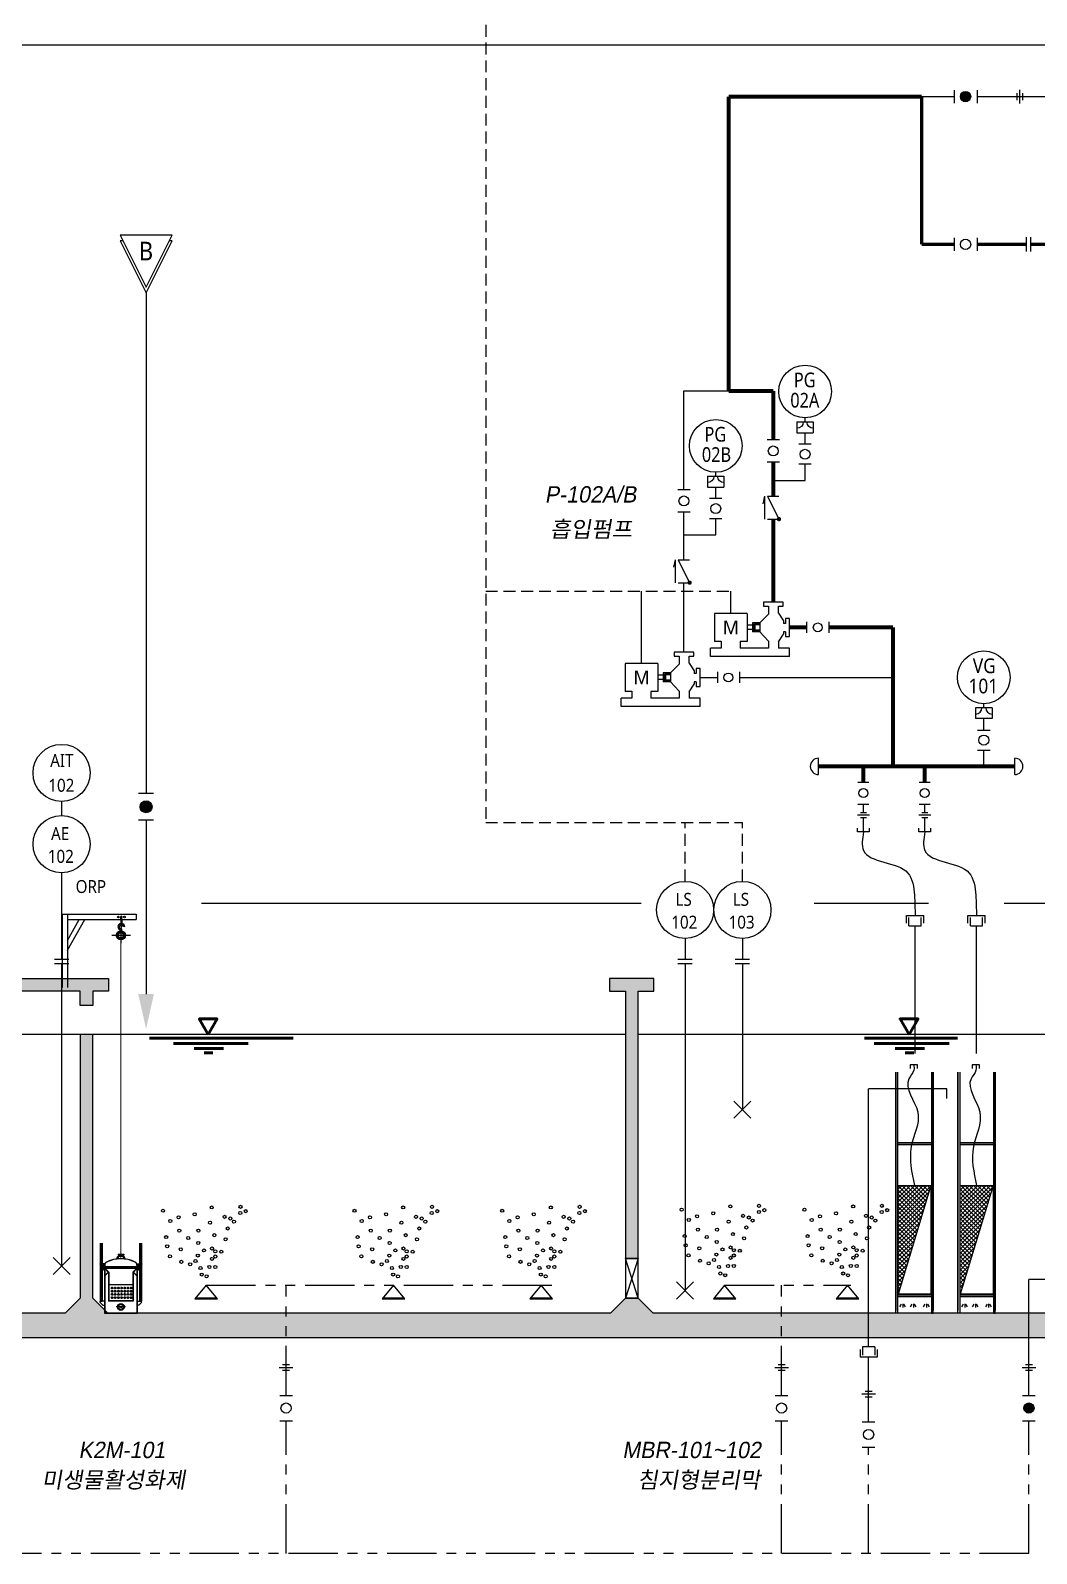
# Model space of a CAD drawing. Extents: x -446 to 204872, y -474580 to 19085.
# Drawn here: x 12778 to 17554, y 6841 to 14069 of the extents above; entities that cross this region are included whole.
import ezdxf
from ezdxf.enums import TextEntityAlignment as Align

# ---------------------------------------------------------------- set-up
doc = ezdxf.new("R2010")
doc.units = 0
doc.header["$LTSCALE"] = 750
doc.header["$MEASUREMENT"] = 0
for name, pattern in [('C2', [12.5, 10, -1, 0.5, -1]), ('C3', [8.2, 5, -1.5, 0.2, -1.5]), ('CENTER', [2, 1.25, -0.25, 0.25, -0.25]), ('H3', [1.5, 1, -0.5]), ('HIDDEN', [0.375, 0.25, -0.125]), ('PHANTOM', [2.5, 1.25, -0.25, 0.25, -0.25, 0.25, -0.25]), ('PHANTOM2', [1.25, 0.625, -0.125, 0.125, -0.125, 0.125, -0.125])]:
    doc.linetypes.add(name, pattern=pattern)
doc.layers.get('0').update_dxf_attribs({"linetype": 'CONTINUOUS'})
doc.layers.get('DEFPOINTS').update_dxf_attribs({"linetype": 'CONTINUOUS'})
for name, color, linetype in [('011 배관', 1, 'CONTINUOUS'), ('11', 1, 'C2'), ('12', 1, 'C3'), ('34', 3, 'H3'), ('7', 7, 'CONTINUOUS'), ('DAVIT', 6, 'CONTINUOUS'), ('FITT', 2, 'CONTINUOUS'), ('INSTRUMENT', 6, 'FENCELINE1'), ('LINE', 2, 'CONTINUOUS'), ('MECHANIC', 3, 'CONTINUOUS'), ('NOTES', 7, 'CONTINUOUS'), ('SPLN', 80, 'CONTINUOUS'), ('TANK', 7, 'CONTINUOUS'), ('TEXT', 4, 'CONTINUOUS'), ('WALL', 2, 'CONTINUOUS'), ('치수선', 3, 'CONTINUOUS')]:
    doc.layers.add(name, color=color, linetype=linetype)
doc.styles.add('GHS', font='NanumGothic.ttf', dxfattribs={"width": 0.95})
doc.styles.add('TEXT', font='malgun.ttf')
doc.styles.add('송현도면폼(2020)$0$기문-1', font='')
doc.styles.get('송현도면폼(2020)$0$기문-1').set_extended_font_data('Dotum')
doc.linetypes.add('FENCELINE1', pattern='A,0.25,-0.1,[133,ltypeshp.shx,S=0.1,R=0,X=-0.1,Y=0],-0.1,1', length=1.45)

# ---------------------------------------------------------------- blocks, each defined once
blk = doc.blocks.new('A$C7674771A')
at = {"layer": '011 배관', "color": 8, "ltscale": 10}
for centre in [(34, 1493), (380, 1348), (739, 1414), (1120, 1567), (1405, 1357), (1756, 1443), (1760, 1580), (1878, 1484), (196, 1265), (397, 1050), (823, 1051), (1081, 1226), (1477, 1098), (1533, 1320), (1615, 1252), (104, 906), (126, 701), (595, 885), (818, 775), (1125, 653), (1177, 950), (1427, 858), (188, 476), (429, 635), (443, 356), (757, 373), (810, 495), (945, 609), (1125, 421), (1198, 591), (1198, 474), (1332, 579), (638, 301), (868, 216), (897, 72), (1004, 34), (1068, 241), (1198, 241)]:
    blk.add_circle(centre, 34.3, dxfattribs=at)
blk = doc.blocks.new('A$C230616DC')
at = {"color": 8, "linetype": 'Continuous', "ltscale": 20}
for p, q in [((3.25, 3.91), (0, 0)), ((0, 0), (6.5, 0)), ((0.23, 0.28), (6.27, 0.28)), ((6.5, 0), (3.25, 3.91))]:
    blk.add_line(p, q, dxfattribs=at)
blk = doc.blocks.new('A$C393C11CE')
at = {"color": 8}
for p, q in [((341, 303), (314, 330)), ((339, 303), (314, 328)), ((521, 303), (548, 330)), ((523, 303), (548, 328)), ((312, 0), (550, 0))]:
    blk.add_line(p, q, dxfattribs=at)
at = {"color": 8, "linetype": 'CENTER'}
for p, q in [((375, 185), (358, 185)), ((375, 162), (358, 162)), ((375, 138), (358, 138)), ((375, 115), (358, 115)), ((367, 177), (367, 194)), ((367, 153), (367, 171)), ((367, 130), (367, 147)), ((367, 106), (367, 124)), ((399, 185), (381, 185)), ((399, 162), (381, 162)), ((399, 138), (381, 138)), ((399, 115), (381, 115)), ((390, 177), (390, 194)), ((390, 153), (390, 171)), ((390, 130), (390, 147)), ((390, 106), (390, 124)), ((422, 185), (405, 185)), ((422, 162), (405, 162)), ((422, 138), (405, 138)), ((422, 115), (405, 115)), ((414, 177), (414, 194)), ((414, 153), (414, 171)), ((414, 130), (414, 147)), ((414, 106), (414, 124)), ((446, 185), (428, 185)), ((446, 162), (428, 162)), ((446, 138), (428, 138)), ((446, 115), (428, 115)), ((437, 177), (437, 194)), ((437, 153), (437, 171)), ((437, 130), (437, 147)), ((437, 106), (437, 124)), ((469, 185), (452, 185)), ((469, 162), (452, 162)), ((469, 138), (452, 138)), ((469, 115), (452, 115)), ((460, 177), (460, 194)), ((460, 153), (460, 171)), ((460, 130), (460, 147)), ((460, 106), (460, 124)), ((493, 185), (475, 185)), ((493, 162), (475, 162)), ((493, 138), (475, 138)), ((493, 115), (475, 115)), ((484, 177), (484, 194)), ((484, 153), (484, 171)), ((484, 130), (484, 147)), ((484, 106), (484, 124)), ((516, 185), (499, 185)), ((516, 162), (499, 162)), ((516, 138), (499, 138)), ((516, 115), (499, 115)), ((507, 177), (507, 194)), ((507, 153), (507, 171)), ((507, 130), (507, 147)), ((507, 106), (507, 124))]:
    blk.add_line(p, q, dxfattribs=at)
at = {"color": 8, "linetype": 'Continuous'}
blk.add_line((568, 115), (568, 112), dxfattribs=at)
at = {"color": 8, "linetype": 'PHANTOM', "const_width": 5.87}
blk.add_lwpolyline([(431, 433), (431, 2774)], dxfattribs=at)
at = {"color": 8}
for centre in [(304, 328), (558, 328)]:
    blk.add_arc(centre, 7.94, 241.4188, 298.5812, dxfattribs=at)
at = {"layer": '11', "color": 8}
for p, q in [((431, 2828), (431, 2716)), ((364, 2774), (502, 2774))]:
    blk.add_line(p, q, dxfattribs=at)
at = {"layer": '12', "color": 8, "linetype": 'C2'}
blk.add_circle((431, 2774), 25.7, dxfattribs=at)
at = {"layer": '34', "color": 8}
for p, q in [((430, 2865), (439, 2865)), ((430, 2851), (439, 2851))]:
    blk.add_line(p, q, dxfattribs=at)
at = {"layer": '7', "color": 8}
for p, q in [((0, 2929), (544, 2929)), ((0, 2929), (0, 2392)), ((40, 2929), (40, 2392)), ((544, 2929), (544, 2891)), ((40, 2891), (544, 2891)), ((40, 2735), (126, 2891)), ((40, 2664), (166, 2891)), ((427, 2813), (427, 2807)), ((430, 2891), (430, 2838)), ((432, 2836), (437, 2836)), ((436, 2822), (436, 2807)), ((439, 2891), (439, 2838))]:
    blk.add_line(p, q, dxfattribs=at)
at = {"layer": '7', "color": 8, "linetype": 'Continuous'}
for p, q in [((430, 2891), (430, 2912)), ((439, 2891), (439, 2912))]:
    blk.add_line(p, q, dxfattribs=at)
at = {"layer": '7', "color": 8}
for centre, radius in [((413, 2908), 5.93), ((458, 2908), 5.93), ((431, 2774), 33.2), ((431, 2774), 31.9), ((413, 2792), 2.89), ((431, 2800), 2.89), ((449, 2792), 2.89), ((406, 2774), 2.89), ((413, 2756), 2.89), ((431, 2774), 19.2), ((431, 2749), 2.89), ((431, 2774), 0.0789), ((449, 2756), 2.89), ((457, 2774), 2.89)]:
    blk.add_circle(centre, radius, dxfattribs=at)
for centre, radius, start, end in [((435, 2908), 5.93, 323.4421, 216.5579), ((434, 2837), 24.8, 100.8108, 252.7034), ((434, 2837), 14.6, 108.5633, 271.7905), ((432, 2838), 1.91, 180, 270), ((435, 2822), 0.636, 0, 91.7905), ((437, 2838), 1.91, 270, 0), ((434, 2837), 24.8, 3.9816, 78.6493), ((434, 2837), 14.6, 38.1475, 70.4853), ((461, 2858), 19.1, 218.1475, 264.6538)]:
    blk.add_arc(centre, radius, start, end, dxfattribs=at)
at = {"layer": 'DAVIT', "color": 8, "linetype": 'CENTER'}
for p, q in [((300, 342), (300, 321)), ((308, 342), (308, 321)), ((554, 342), (554, 321)), ((562, 342), (562, 321)), ((301, 334), (301, 321)), ((307, 334), (307, 321)), ((555, 334), (555, 321)), ((561, 334), (561, 321))]:
    blk.add_line(p, q, dxfattribs=at)
at = {"layer": 'DAVIT', "color": 8, "linetype": 'Continuous'}
for p, q in [((301, 334), (300, 335)), ((307, 334), (308, 335)), ((555, 334), (554, 335)), ((561, 334), (562, 335)), ((298, 326), (298, 330)), ((310, 330), (298, 330)), ((309, 325), (299, 325)), ((300, 326), (300, 330)), ((300, 321), (308, 321)), ((300, 321), (300, 321)), ((308, 321), (300, 321)), ((307, 334), (301, 334)), ((308, 326), (308, 330)), ((310, 326), (310, 330)), ((552, 326), (552, 330)), ((552, 330), (564, 330)), ((553, 325), (563, 325)), ((554, 326), (554, 330)), ((554, 321), (562, 321)), ((554, 321), (554, 321)), ((555, 334), (561, 334)), ((562, 326), (562, 330)), ((564, 326), (564, 330)), ((280, 79), (300, 59)), ((582, 79), (562, 59))]:
    blk.add_line(p, q, dxfattribs=at)
for centre, radius, start, end in [((299, 326), 1.07, 173.677, 6.323), ((304, 332), 6.65, 235.1659, 304.8341), ((309, 326), 1.07, 173.677, 6.323), ((553, 326), 1.07, 173.677, 6.323), ((558, 332), 6.65, 235.1659, 304.8341), ((563, 326), 1.07, 173.677, 6.323)]:
    blk.add_arc(centre, radius, start, end, dxfattribs=at)
at = {"layer": 'DEFPOINTS', "color": 8, "linetype": 'ByBlock'}
for p in [(312, 364), (438, 401), (484, 393), (550, 364), (550, 354), (431, 165), (550, 47), (550, 0)]:
    blk.add_point(p, dxfattribs=at)
at = {"layer": 'TANK', "color": 8, "linetype": 'Continuous'}
for p, q in [((280, 515), (280, 79)), ((294, 515), (294, 90)), ((568, 515), (568, 90)), ((582, 515), (582, 90)), ((277, 364), (277, 361)), ((314, 364), (277, 364)), ((313, 361), (277, 361)), ((280, 364), (294, 361)), ((294, 364), (280, 361)), ((292, 349), (315, 349)), ((300, 342), (296, 342)), ((296, 342), (296, 330)), ((300, 336), (296, 336)), ((299, 342), (300, 342)), ((300, 342), (308, 342)), ((304, 343), (302, 343)), ((304, 360), (304, 340)), ((304, 343), (307, 343)), ((312, 342), (308, 342)), ((566, 336), (308, 336)), ((312, 354), (312, 0)), ((566, 342), (312, 342)), ((314, 354), (314, 330)), ((411, 433), (452, 433)), ((411, 433), (411, 430)), ((411, 430), (452, 430)), ((452, 433), (452, 430)), ((571, 349), (547, 349)), ((548, 364), (585, 364)), ((548, 354), (548, 330)), ((548, 354), (548, 330)), ((549, 361), (585, 361)), ((550, 354), (550, 330)), ((550, 342), (554, 342)), ((562, 342), (554, 342)), ((558, 343), (556, 343)), ((558, 360), (558, 340)), ((558, 343), (561, 343)), ((562, 342), (566, 342)), ((562, 336), (566, 336)), ((563, 342), (563, 342)), ((566, 342), (566, 330)), ((568, 364), (582, 361)), ((582, 364), (568, 361)), ((585, 364), (585, 361)), ((550, 330), (296, 330)), ((328, 330), (312, 330)), ((328, 330), (312, 330)), ((314, 330), (314, 2)), ((314, 328), (314, 289)), ((314, 328), (314, 289)), ((314, 278), (340, 304)), ((314, 275), (341, 303)), ((316, 330), (343, 303)), ((341, 303), (341, 90)), ((343, 303), (343, 91)), ((546, 330), (519, 303)), ((519, 303), (519, 91)), ((548, 275), (521, 303)), ((521, 303), (521, 90)), ((548, 278), (522, 304)), ((535, 330), (550, 330)), ((548, 330), (548, 289)), ((548, 289), (548, 2)), ((550, 330), (566, 330)), ((550, 330), (550, 0)), ((519, 209), (343, 209)), ((280, 90), (280, 88)), ((312, 90), (280, 90)), ((280, 81), (280, 88)), ((312, 88), (280, 88)), ((281, 101), (281, 90)), ((281, 101), (293, 101)), ((281, 90), (293, 90)), ((293, 101), (293, 90)), ((300, 59), (312, 59)), ((548, 2), (314, 2)), ((521, 90), (341, 90)), ((519, 91), (343, 91)), ((415, 31), (420, 35)), ((447, 31), (443, 35)), ((550, 90), (582, 90)), ((550, 88), (582, 88)), ((562, 59), (550, 59)), ((569, 101), (569, 90)), ((569, 101), (581, 101)), ((569, 90), (581, 90)), ((581, 101), (581, 90)), ((582, 90), (582, 88)), ((582, 90), (582, 88)), ((582, 79), (582, 88))]:
    blk.add_line(p, q, dxfattribs=at)
at = {"layer": 'TANK', "color": 8, "linetype": 'CENTER'}
for p, q in [((287, 515), (287, 84)), ((575, 515), (575, 84)), ((300, 330), (300, 342)), ((304, 317), (304, 349)), ((308, 330), (308, 342)), ((554, 330), (554, 342)), ((558, 317), (558, 349)), ((562, 330), (562, 342)), ((466, 47), (397, 47)), ((421, 57), (414, 64)), ((421, 37), (414, 30)), ((441, 57), (448, 64)), ((441, 37), (448, 30))]:
    blk.add_line(p, q, dxfattribs=at)
at = {"layer": 'TANK', "color": 8, "linetype": 'Continuous'}
for centre, radius in [((304, 349), 5.44), ((558, 349), 5.44), ((367, 185), 5.87), ((367, 162), 5.87), ((367, 138), 5.87), ((367, 115), 5.87), ((390, 185), 5.87), ((390, 162), 5.87), ((390, 138), 5.87), ((390, 115), 5.87), ((414, 185), 5.87), ((414, 162), 5.87), ((414, 138), 5.87), ((414, 115), 5.87), ((437, 185), 5.87), ((437, 162), 5.87), ((437, 138), 5.87), ((437, 115), 5.87), ((460, 185), 5.87), ((460, 162), 5.87), ((460, 138), 5.87), ((460, 115), 5.87), ((484, 185), 5.87), ((484, 162), 5.87), ((484, 138), 5.87), ((484, 115), 5.87), ((507, 185), 5.87), ((507, 162), 5.87), ((507, 138), 5.87), ((507, 115), 5.87), ((431, 47), 25.2), ((417, 61), 4.11), ((417, 33), 4.11), ((431, 47), 5.87), ((445, 61), 4.11), ((445, 33), 4.11)]:
    blk.add_circle(centre, radius, dxfattribs=at)
at = {"layer": 'TANK', "color": 8, "linetype": 'CENTER'}
blk.add_circle((431, 47), 19.4, dxfattribs=at)
at = {"layer": 'TANK', "color": 8, "linetype": 'Continuous'}
for centre, radius, start, end in [((304, 349), 6.9, 318.8573, 221.1427), ((297, 343), 1.93, 322.874, 38.4148), ((302, 340), 2.93, 90, 136.4891), ((307, 340), 2.93, 30.1352, 90), ((311, 343), 1.93, 141.5852, 217.126), ((337, 354), 25.2, 116.3878, 180), ((337, 354), 23.5, 116.3878, 180), ((431, 165), 236, 63.6122, 116.3878), ((431, 165), 235, 63.6122, 116.3878), ((431, 399), 29.3, 356.4167, 180.1303), ((431, 399), 23.5, 1.4487, 178.5513), ((431, 430), 14.9, 180, 0), ((431, 430), 11.7, 180, 0), ((525, 354), 23.5, 0, 63.6122), ((525, 354), 25.2, 0, 63.6122), ((558, 349), 6.9, 318.8573, 221.1427), ((551, 343), 1.93, 322.874, 38.4148), ((556, 340), 2.93, 90, 149.8648), ((561, 340), 2.93, 43.5109, 90), ((565, 343), 1.93, 141.5852, 217.126)]:
    blk.add_arc(centre, radius, start, end, dxfattribs=at)
blk = doc.blocks.new('A$C40A4631C')
at = {"layer": 'WALL'}
h = blk.add_hatch(color=8, dxfattribs=at)
h.dxf.hatch_style = 1
h.paths.add_polyline_path([(125.5, 1102.5, 1), (125.5, 1044.6, 1)])
at = {"color": 3}
for p, q in [((125.5, 3557.4), (125.5, 1138)), ((125.5, 1009.1), (125.5, 168.1))]:
    blk.add_line(p, q, dxfattribs=at)
at = {"color": 4}
for p, q in [((161.6, 1138), (89.4, 1138)), ((161.6, 1009.1), (89.4, 1009.1))]:
    blk.add_line(p, q, dxfattribs=at)
at = {"color": 7, "linetype": 'Continuous'}
blk.add_lwpolyline([(125.5, 3585.7), (251, 3837), (0, 3837)], close=True, dxfattribs=at)
blk.add_lwpolyline([(10.9, 3808.7), (0, 3808.7), (125.5, 3557.4), (251, 3808.7), (240, 3808.7)], dxfattribs=at)
at = {"color": 4}
blk.add_circle((125.5, 1073.6), 28.9, dxfattribs=at)
at = {"color": 3}
blk.add_solid([(163.3, 168.1), (87.7, 168.1), (125.5, 0)], dxfattribs=at)
at = {"color": 7, "style": 'GHS', "width": 0.9}
blk.add_text('B', height=90, dxfattribs=at).set_placement((125.2, 3759.8), align=Align.MIDDLE_CENTER)
blk = doc.blocks.new('A$C015C3DD1')
at = {"layer": 'MECHANIC'}
for p, q in [((0.94, 7.42), (0.94, 7.98)), ((0.94, 7.98), (3.86, 7.98)), ((1.65, 7.42), (0.94, 7.42)), ((1.65, 6.37), (1.65, 7.42)), ((3.12, 7.42), (3.12, 6.23)), ((3.86, 7.42), (3.12, 7.42)), ((3.86, 7.98), (3.86, 7.42)), ((0.02, 5.61), (0.58, 5.61)), ((0.02, 2.93), (0.02, 5.61)), ((0.58, 5.61), (0.58, 4.87)), ((0.58, 4.87), (0.91, 4.87)), ((1.65, 6.37), (0.91, 5.24)), ((0.91, 5.24), (0.91, 4.87)), ((4.36, 4.94), (3.12, 6.23)), ((4.36, 4.94), (5.44, 4.94)), ((4.36, 4.94), (4.36, 3.6)), ((4.36, 4.77), (5.25, 4.77)), ((4.36, 4.65), (5.12, 4.65)), ((5.12, 4.65), (5.12, 3.88)), ((5.25, 4.77), (5.25, 3.77)), ((5.44, 4.94), (5.44, 3.95)), ((5.44, 4.59), (6.25, 4.59)), ((6.25, 6.33), (6.25, 4.59)), ((6.25, 6.33), (11.08, 6.33)), ((6.25, 4.59), (6.25, 3.95)), ((11.08, 6.33), (11.08, 2.21)), ((0.58, 2.93), (0.02, 2.93)), ((0.58, 3.61), (0.91, 3.61)), ((0.58, 3.61), (0.58, 2.93)), ((0.91, 3.61), (0.91, 3.28)), ((1.65, 2.16), (0.91, 3.28)), ((3.12, 2.23), (4.36, 3.6)), ((4.36, 3.88), (5.12, 3.88)), ((4.36, 3.77), (5.25, 3.77)), ((4.36, 3.6), (5.44, 3.6)), ((5.44, 3.95), (5.44, 3.6)), ((5.44, 3.95), (6.25, 3.95)), ((6.25, 3.95), (6.25, 2.21)), ((0, 1.23), (1.65, 1.23)), ((0, 0), (0, 1.23)), ((1.65, 2.16), (1.65, 1.23)), ((3.12, 2.23), (3.12, 1.23)), ((3.12, 1.23), (7.28, 1.23)), ((6.25, 2.21), (7.28, 2.21)), ((7.28, 2.21), (7.28, 1.23)), ((10.08, 2.23), (10.08, 1.23)), ((10.08, 2.21), (11.08, 2.21)), ((10.08, 1.23), (11.65, 1.23)), ((11.65, 0), (11.65, 1.23)), ((0, 0), (11.65, 0))]:
    blk.add_line(p, q, dxfattribs=at)
at = {"layer": 'TEXT', "style": 'TEXT'}
blk.add_text('M', height=2.03, dxfattribs=at).set_placement((8.66, 4.27), align=Align.MIDDLE_CENTER)
blk = doc.blocks.new('A$C03D44773')
at = {"color": 4}
for p, q in [((3.44, 6.32), (0.54, 0.54)), ((4.17, 6.32), (4.17, 0.54)), ((4.17, 6.32), (4.63, 4.43))]:
    blk.add_line(p, q, dxfattribs=at)
at = {"color": 4, "const_width": 0.544}
blk.add_lwpolyline([(0.54, 0.27, 1), (0.54, 0.82, 1)], format="xyb", close=True, dxfattribs=at)
at = {"layer": 'NOTES', "color": 4, "linetype": 'Continuous', "lineweight": 25}
for p, q in [((3.44, 6.32), (0.54, 6.32)), ((3.44, 0.54), (0.54, 0.54))]:
    blk.add_line(p, q, dxfattribs=at)
blk = doc.blocks.new('A$C7DAB0A24')
at = {"color": 4}
for p, q in [((83.7, 55.8), (0, 55.8)), ((0, 55.8), (0, 0)), ((83.7, 0), (0, 0)), ((83.7, 55.8), (83.7, 0))]:
    blk.add_line(p, q, dxfattribs=at)
for centre, start, end in [((0, 55.8), 270, 0), ((83.7, 55.8), 180, 270)]:
    blk.add_arc(centre, 32.3, start, end, dxfattribs=at)
blk = doc.blocks.new('A$C607B06FE')
at = {"layer": '치수선'}
for p, q in [((0, 7), (19, 37)), ((34, 43), (34, 0)), ((67, 7), (48, 37))]:
    blk.add_line(p, q, dxfattribs=at)
blk = doc.blocks.new('A$C6B3F50D9')
at = {"layer": 'SPLN'}
h = blk.add_hatch(dxfattribs=at)
h.set_pattern_fill('ANSI37', color=6, scale=10, style=0)
h.set_pattern_definition([(45, (-15563626.837, 12873820.54), (-22.450640303, 22.450640303), []), (135, (-15563626.837, 12873820.54), (-22.450640303, -22.450640303), [])])
h.paths.add_polyline_path([(375, 1363), (25, 1363), (25, 202)])
blk.add_line((381, 0), (399, 0))
at = {"color": 7, "ltscale": 0.1}
blk.add_lwpolyline([(232, 2613), (232, 2650), (152, 2650), (152, 2613)], dxfattribs=at)
at = {"color": 1, "linetype": 'Continuous'}
blk.add_spline([(192, 2650), (192, 2595), (140, 2501), (233, 2148), (165, 1778), (200, 1363)], degree=3, dxfattribs=at)
at = {"layer": 'SPLN', "color": 6}
for p, q in [((0, 2573), (0, 26)), ((19, 2573), (19, 0)), ((381, 2573), (381, 0)), ((399, 2573), (399, 26)), ((19, 1818), (381, 1818)), ((19, 1800), (381, 1800)), ((375, 1363), (25, 202)), ((19, 195), (381, 195)), ((19, 176), (381, 176))]:
    blk.add_line(p, q, dxfattribs=at)
at = {"layer": 'SPLN', "color": 7, "linetype": 'Continuous'}
for p, q in [((0, 0), (0, 2573)), ((399, 0), (399, 2573)), ((381, 1818), (19, 1818)), ((25, 1363), (375, 1363)), ((381, 195), (19, 195)), ((356, 202), (25, 202))]:
    blk.add_line(p, q, dxfattribs=at)
at = {"layer": 'SPLN', "color": 6}
blk.add_lwpolyline([(25, 1363), (375, 1363), (375, 202), (25, 202)], close=True, dxfattribs=at)
at = {"xscale": 0.9139912677742253, "yscale": 0.9139912677742253, "zscale": 0.9139912677742253}
for p in [(42, 60), (156, 60), (297, 60)]:
    blk.add_blockref('A$C607B06FE', p, dxfattribs=at)
blk = doc.blocks.new('A$C37AF1CFE')
at = {"color": 3, "xscale": 2.35125, "yscale": 2.35125, "zscale": 2.35125}
for p in [(0, 0), (1559, 0)]:
    blk.add_blockref('A$C6B3F50D9', p, dxfattribs=at)

msp = doc.modelspace()

# ---------------------------------------------------------------- hatches: boundary and pattern name
at = {"ltscale": 100}
h = msp.add_hatch(color=8, dxfattribs=at)
h.dxf.hatch_style = 1
h.paths.add_polyline_path([(10164.6, 9304.3), (10104.5, 9304.3), (10104.5, 7982.3), (10022.8, 7982.3), (10022.8, 7866.7), (19813.3, 7866.7), (19813.3, 7982.3), (19731.6, 7982.3), (19731.6, 9570.4), (19598.9, 9570.4), (19598.9, 9510.2), (19671.5, 9510.2), (19671.5, 8053.7), (19600, 7982.3), (18244.2, 7982.3), (18172.8, 8053.7), (18172.8, 8553.5), (18112.7, 8553.5), (18112.7, 8053.7), (18041.2, 7982.3), (15733.8, 7982.3), (15662.4, 8053.7), (15602.2, 8053.7), (15530.8, 7982.3), (13145.3, 7982.3), (13073.9, 8053.7), (13073.9, 9304.3), (13013.7, 9304.3), (13013.7, 8053.7), (12942.3, 7982.3), (11796.8, 7982.3), (11725.3, 8053.7), (11725.3, 9304.3), (11665.2, 9304.3), (11665.2, 8053.7), (11593.7, 7982.3), (10247.5, 7982.3), (10164.6, 8053.7)])
h.paths.add_polyline_path([(18247.8, 9570.4), (18037.6, 9570.4), (18037.6, 9510.2), (18112.7, 9510.2), (18112.7, 8741), (18172.8, 8741), (18172.8, 9510.2), (18247.8, 9510.2)])
h.paths.add_polyline_path([(15737.4, 9570.4), (15527.2, 9570.4), (15527.2, 9510.2), (15602.2, 9510.2), (15602.2, 8241.3), (15662.4, 8241.3), (15662.4, 9510.2), (15737.4, 9510.2)])
h.paths.add_polyline_path([(12032.4, 9570.4), (13147.6, 9570.4), (13147.6, 9510.2), (13073.9, 9510.2), (13073.9, 9441.4), (13013.7, 9441.4), (13013.7, 9510.2), (12032.4, 9510.2)], flags=17)
h.paths.add_polyline_path([(10683.8, 9570.4), (11799, 9570.4), (11799, 9510.2), (11725.3, 9510.2), (11725.3, 9441.4), (11665.2, 9441.4), (11665.2, 9510.2), (10683.8, 9510.2)], flags=17)
h.paths.add_polyline_path([(10104.5, 9441.4), (10164.6, 9441.4), (10164.6, 9570.4), (10104.5, 9570.4)], flags=17)
at = {"layer": 'WALL'}
h = msp.add_hatch(color=8, dxfattribs=at)
h.dxf.hatch_style = 1
h.paths.add_polyline_path([(17192.2, 13755.4, 1), (17241.3, 13755.4, 1)])
h = msp.add_hatch(color=8, dxfattribs=at)
h.dxf.hatch_style = 1
h.paths.add_polyline_path([(17493.5, 7531.6, 1), (17541.8, 7531.6, 1)])

# ---------------------------------------------------------------- linework, layer by layer
at = {"color": 1, "linetype": 'HIDDEN', "ltscale": 0.3}
for p, q in [((14939.2, 15446), (14939.2, 10310.7)), ((14939.2, 11407.7), (16102.6, 11407.7)), ((14939.2, 10310.7), (16157.4, 10310.7)), ((15885.4, 10031), (15885.4, 10310.7)), ((16157.4, 10031), (16157.4, 10310.7))]:
    msp.add_line(p, q, dxfattribs=at)
at = {"color": 2}
msp.add_line((11010.6, 14000.3), (20543.6, 14000.3), dxfattribs=at)
for p, q in [((17007.9, 13755.4), (17162.1, 13755.4)), ((17192.2, 13755.4), (17241.3, 13755.4)), ((17271.4, 13755.4), (18413.6, 13755.4))]:
    msp.add_line(p, q)
at = {"color": 4}
for p, q in [((17162.1, 13786), (17162.1, 13724.8)), ((17271.4, 13786), (17271.4, 13724.8)), ((17162.1, 13084.8), (17162.1, 13023.6)), ((17271.4, 13084.8), (17271.4, 13023.6)), ((16454.9, 12211.7), (16454.9, 12229.3)), ((16333.4, 12126.2), (16274.5, 12126.2)), ((16484.4, 12105.7), (16425.5, 12105.7)), ((16333.4, 12021), (16274.5, 12021)), ((16484.4, 12010.2), (16425.5, 12010.2)), ((16030.9, 11953.8), (16030.9, 11971.4)), ((16303.9, 11933.1), (16454.9, 11933.1)), ((15909.3, 11889), (15850.4, 11889)), ((15909.3, 11783.7), (15850.4, 11783.7)), ((16060.3, 11847.9), (16001.4, 11847.9)), ((16060.3, 11752.3), (16001.4, 11752.3)), ((15879.9, 11675.3), (16030.9, 11675.3)), ((17303.6, 10855.2), (17303.6, 10872.8)), ((17274.2, 10749.2), (17333, 10749.2)), ((17274.2, 10653.7), (17333, 10653.7))]:
    msp.add_line(p, q, dxfattribs=at)
at = {"color": 4, "ltscale": 0.1}
for p, q in [((17459.8, 13771.8), (17459.8, 13739)), ((17473.2, 13787.9), (17473.2, 13722.9)), ((17486.6, 13771.8), (17486.6, 13739)), ((16454.9, 12105.7), (16454.9, 12159.7)), ((16454.9, 11933.1), (16454.9, 12010.2)), ((16030.9, 11847.9), (16030.9, 11901.9)), ((16030.9, 11675.3), (16030.9, 11752.3)), ((16462.5, 11262.3), (16462.5, 11209.8)), ((16567.8, 11262.3), (16567.8, 11209.8)), ((16038.5, 11025.1), (16038.5, 10972.5)), ((16143.7, 11025.1), (16143.7, 10972.5)), ((17303.6, 10749.2), (17303.6, 10803.2)), ((17303.6, 10576.6), (17303.6, 10653.7)), ((16705.6, 10502.6), (16758.2, 10502.6)), ((16996.8, 10502.6), (17049.3, 10502.6)), ((16703.6, 10346.6), (16760.4, 10346.6)), ((16705.6, 10397.4), (16758.2, 10397.4)), ((16717.7, 10358.3), (16746.3, 10358.3)), ((16994.8, 10346.6), (17051.6, 10346.6)), ((16996.8, 10397.4), (17049.3, 10397.4)), ((17008.9, 10358.3), (17037.5, 10358.3)), ((16717.7, 10334.9), (16746.3, 10334.9)), ((17008.9, 10334.9), (17037.5, 10334.9)), ((13974.8, 7737.8), (14007.6, 7737.8)), ((16327.3, 7737.8), (16360.1, 7737.8)), ((17501.4, 7737.8), (17534.2, 7737.8)), ((13958.7, 7724.3), (14023.7, 7724.3)), ((13974.8, 7710.9), (14007.6, 7710.9)), ((16311.2, 7724.3), (16376.2, 7724.3)), ((16327.3, 7710.9), (16360.1, 7710.9)), ((17485.3, 7724.3), (17550.3, 7724.3)), ((17501.4, 7710.9), (17534.2, 7710.9)), ((13961, 7591.8), (14021.2, 7591.8)), ((16313.5, 7591.8), (16373.6, 7591.8)), ((16724.3, 7599), (16789.3, 7599)), ((16740.4, 7612.4), (16773.2, 7612.4)), ((17487.6, 7591.8), (17547.7, 7591.8)), ((16740.4, 7585.5), (16773.2, 7585.5)), ((13961, 7471.4), (14021.2, 7471.4)), ((16313.5, 7471.4), (16373.6, 7471.4)), ((16726.6, 7466.5), (16786.8, 7466.5)), ((17487.6, 7471.4), (17547.7, 7471.4)), ((16726.6, 7346.1), (16786.8, 7346.1))]:
    msp.add_line(p, q, dxfattribs=at)
at = {"color": 7}
for p, q in [((15879.9, 11889), (15879.9, 12358.2)), ((15879.9, 12358.2), (16303.9, 12358.2)), ((16303.9, 12126.2), (16303.9, 12358.2)), ((16303.9, 11858.6), (16303.9, 12021)), ((15879.9, 11557.1), (15879.9, 11783.7)), ((16303.9, 11355.5), (16303.9, 11750.1)), ((15879.9, 11118.2), (15879.9, 11448.6)), ((16380.6, 11236.1), (16462.5, 11236.1)), ((16567.8, 11236.1), (16872.3, 11236.1)), ((15956.5, 10998.8), (16038.5, 10998.8)), ((16143.7, 10998.8), (16872.3, 10998.8)), ((17450.5, 10576.6), (16518.6, 10576.6)), ((16977.3, 9213.8), (16977.3, 9820.5)), ((17268.5, 9213.8), (17268.5, 9820.5))]:
    msp.add_line(p, q, dxfattribs=at)
at = {"color": 1, "linetype": 'HIDDEN', "ltscale": 5}
for p, q in [((15678.5, 11065.1), (15678.5, 11407.7)), ((16102.6, 11302.3), (16102.6, 11407.7))]:
    msp.add_line(p, q, dxfattribs=at)
at = {"color": 7, "ltscale": 0.1}
for p, q in [((16731.9, 10502.6), (16731.9, 10576.6)), ((17023, 10502.6), (17023, 10576.6)), ((16731.9, 10358.3), (16731.9, 10397.4)), ((17023, 10358.3), (17023, 10397.4)), ((16731.9, 10265.9), (16731.9, 10334.9)), ((17023, 10265.9), (17023, 10334.9))]:
    msp.add_line(p, q, dxfattribs=at)
at = {"color": 1}
for p, q in [((15677.5, 9926.5), (13590.5, 9926.5)), ((17041.2, 9926.5), (16498.7, 9926.5)), ((17755, 9926.5), (17400.7, 9926.5)), ((13013.7, 9304.3), (11725.3, 9304.3)), ((15602.2, 9304.3), (13073.9, 9304.3)), ((19671.5, 9304.3), (15662.4, 9304.3))]:
    msp.add_line(p, q, dxfattribs=at)
at = {"color": 8, "linetype": 'Continuous', "lineweight": 50, "ltscale": 10}
for p, q in [((13343.6, 9286.3), (14024.5, 9286.3)), ((13456.3, 9262.3), (13811.5, 9262.3)), ((16736.5, 9286.3), (17178.4, 9286.3)), ((16783.7, 9262.3), (17138.8, 9262.3)), ((13554.7, 9238.4), (13693.9, 9238.4)), ((13602.7, 9216.8), (13643.5, 9216.8)), ((16882.1, 9238.4), (17021.2, 9238.4)), ((16930.1, 9216.8), (16970.8, 9216.8))]:
    msp.add_line(p, q, dxfattribs=at)
at = {"color": 5, "linetype": 'PHANTOM2', "ltscale": 40}
for p, q in [((16756.7, 7821.5), (16756.7, 9045.8)), ((17127.9, 9045.8), (16756.7, 9045.8)), ((17127.8, 9000.7), (17127.9, 9045.8)), ((17517.7, 7591.8), (17517.7, 8141.2)), ((17865.2, 8141.2), (17517.7, 8141.2)), ((16756.7, 7466.5), (16756.7, 7772.7))]:
    msp.add_line(p, q, dxfattribs=at)
at = {"color": 8}
for p, q in [((15662.4, 8053.7), (15602.2, 8241.3)), ((15662.4, 8241.3), (15602.2, 8053.7)), ((15662.4, 8053.7), (15733.8, 7982.3)), ((15530.8, 7982.3), (13145.3, 7982.3))]:
    msp.add_line(p, q, dxfattribs=at)
at = {"color": 5, "linetype": 'PHANTOM2', "ltscale": 0.5}
for p, q in [((13612.4, 8114), (15289.6, 8114)), ((13991.1, 7591.8), (13991.1, 8114)), ((16073.2, 8114), (16672.3, 8114)), ((16343.6, 7591.8), (16343.6, 8114)), ((13991.1, 6841.1), (13991.1, 7471.4)), ((16343.6, 6841.1), (16343.6, 7471.4)), ((17517.7, 6841.1), (17517.7, 7471.4)), ((16756.7, 6841.1), (16756.7, 7346.1)), ((17517.7, 6841.1), (7560.7, 6841.1))]:
    msp.add_line(p, q, dxfattribs=at)
at = {"color": 2, "ltscale": 5}
for points, const_width in [([(16091.9, 12358.2), (16091.9, 13755.4)], 18.8), ([(16091.9, 13755.4), (17007.9, 13755.4)], 18.8), ([(17007.9, 13054.2), (17007.9, 13755.4)], 16.2), ([(17007.9, 13054.2), (17162.1, 13054.2)], 16.2), ([(17271.4, 13054.2), (17505.8, 13054.2)], 16.2), ([(17526.4, 13054.2), (17648.1, 13054.2)], 16.2), ([(16303.9, 12358.2), (16091.9, 12358.2)], 18.8), ([(16303.9, 12126.2), (16303.9, 12358.2)], 18.8), ([(16303.9, 11858.6), (16303.9, 12021)], 18.8), ([(16303.9, 11355.5), (16303.9, 11750.1)], 18.8), ([(16462.5, 11236.1), (16380.6, 11236.1)], 18.8), ([(16872.3, 11236.1), (16567.8, 11236.1)], 18.8), ([(16872.3, 10576.6), (16872.3, 11236.1)], 18.8), ([(17450.5, 10576.6), (16518.6, 10576.6)], 18.8), ([(16731.9, 10576.6), (16731.9, 10502.6)], 18.8), ([(17023, 10576.6), (17023, 10502.6)], 18.8)]:
    msp.add_lwpolyline(points, dxfattribs=dict(at, const_width=const_width))
at = {"color": 7, "ltscale": 0.1}
for points in [[(16759.9, 10282.9), (16759.9, 10265.9), (16703.9, 10265.9), (16703.9, 10282.9)], [(17051.1, 10282.9), (17051.1, 10265.9), (16995, 10265.9), (16995, 10282.9)]]:
    msp.add_lwpolyline(points, dxfattribs=at)
at = {"color": 8, "ltscale": 100}
msp.add_lwpolyline([(12032.4, 9570.4), (13147.6, 9570.4), (13147.6, 9510.2), (13073.9, 9510.2), (13073.9, 9441.4), (13013.7, 9441.4), (13013.7, 9510.2), (12032.4, 9510.2)], close=True, dxfattribs=at)
at = {"color": 8}
for points in [[(15737.4, 9570.4), (15527.2, 9570.4), (15527.2, 9510.2), (15602.2, 9510.2), (15602.2, 8241.3), (15662.4, 8241.3), (15662.4, 9510.2), (15737.4, 9510.2)], [(15602.2, 8053.7), (15662.4, 8053.7), (15662.4, 8241.3), (15602.2, 8241.3)]]:
    msp.add_lwpolyline(points, close=True, dxfattribs=at)
at = {"color": 8, "linetype": 'Continuous', "lineweight": 50, "ltscale": 10}
for points in [[(13621.4, 9304.3), (13578.9, 9377.9), (13663.9, 9377.9)], [(16948.7, 9304.3), (16906.2, 9377.9), (16991.2, 9377.9)]]:
    msp.add_lwpolyline(points, close=True, dxfattribs=at)
at = {"color": 8, "ltscale": 100}
for points in [[(18041.2, 7982.3), (15733.8, 7982.3), (15662.4, 8053.7), (15602.2, 8053.7), (15530.8, 7982.3), (13145.3, 7982.3), (13073.9, 8053.7), (13073.9, 9304.3), (13013.7, 9304.3), (13013.7, 8053.7), (12942.3, 7982.3), (11796.8, 7982.3)], [(10022.8, 7866.7), (19813.3, 7866.7)]]:
    msp.add_lwpolyline(points, dxfattribs=at)
at = {"color": 4}
for centre, radius in [((17216.7, 13755.4), 24.5), ((17216.7, 13054.2), 24.5), ((16303.9, 12073.6), 23.6), ((16454.9, 12058), 23.6), ((15879.9, 11836.3), 23.6), ((16030.9, 11800.1), 23.6), ((17303.6, 10701.5), 23.6)]:
    msp.add_circle(centre, radius, dxfattribs=at)
at = {"color": 4, "ltscale": 0.1}
for centre, radius in [((16515.2, 11236.1), 21.1), ((16091.1, 10998.8), 21.1), ((16731.9, 10450), 21.1), ((17023, 10450), 21.1), ((13991.1, 7531.6), 24.1), ((16343.5, 7531.6), 24.1), ((17517.7, 7531.6), 24.1), ((16756.7, 7406.3), 24.1)]:
    msp.add_circle(centre, radius, dxfattribs=at)
at = {"color": 0, "linetype": 'Continuous'}
for centre, start, end in [((16518.6, 10576.6), 90, 270), ((17450.5, 10576.6), 270, 90)]:
    msp.add_arc(centre, 38.8, start, end, dxfattribs=at)
for points in [[(16731.9, 10265.9), (16731.9, 10177.8), (16943, 10070.4), (16974, 9965.4), (16977.3, 9869.4)], [(17023, 10265.9), (17023, 10177.8), (17234.1, 10070.4), (17265.2, 9965.4), (17268.5, 9869.4)]]:
    msp.add_spline(points, degree=3)
at = {"layer": 'FITT'}
for p, q in [((16936.6, 9832.5), (16936.6, 9869.4)), ((16936.6, 9869.4), (17018, 9869.4)), ((16948.3, 9820.5), (16948.3, 9859.2)), ((17006.3, 9820.5), (17006.3, 9859.2)), ((17018, 9832.5), (17018, 9869.4)), ((17227.8, 9832.5), (17227.8, 9869.4)), ((17227.8, 9869.4), (17309.2, 9869.4)), ((17239.5, 9820.5), (17239.5, 9859.2)), ((17297.5, 9820.5), (17297.5, 9859.2)), ((17309.2, 9832.5), (17309.2, 9869.4)), ((16948.3, 9820.5), (17006.3, 9820.5)), ((17239.5, 9820.5), (17297.5, 9820.5)), ((16716, 7809.6), (16716, 7772.7)), ((16785.7, 7821.5), (16727.7, 7821.5)), ((16727.7, 7821.5), (16727.7, 7782.9)), ((16785.7, 7821.5), (16785.7, 7782.9)), ((16797.4, 7809.6), (16797.4, 7772.7)), ((16797.4, 7772.7), (16716, 7772.7))]:
    msp.add_line(p, q, dxfattribs=at)
at = {"layer": 'INSTRUMENT', "color": 6, "linetype": 'Continuous', "lineweight": -3, "ltscale": 5}
for p, q in [((12925.7, 10410), (12925.7, 10343.1)), ((12925.7, 10071.9), (12925.7, 9660.4)), ((15885.4, 9759.8), (15885.4, 9660.4)), ((16157.4, 9759.8), (16157.4, 9660.4)), ((12925.7, 9639.5), (12925.7, 8206.1)), ((15885.4, 9639.5), (15885.4, 8089.4)), ((16157.4, 9639.5), (16157.4, 8946.9)), ((16116.9, 8987.3), (16197.8, 8906.5)), ((16197.8, 8987.3), (16116.9, 8906.5)), ((12885.3, 8246.5), (12966.1, 8165.7)), ((12966.1, 8246.5), (12885.3, 8165.7)), ((15845, 8129.8), (15925.8, 8049)), ((15925.8, 8129.8), (15845, 8049))]:
    msp.add_line(p, q, dxfattribs=at)
for centre, radius in [((16455.3, 12355.8), 125.1), ((16031.2, 12097.9), 125.1), ((17303.2, 10999.3), 125.1), ((12925.7, 10545.6), 135.6), ((12925.7, 10207.5), 135.6), ((15885.4, 9895.4), 135.6), ((16157.4, 9895.4), 135.6)]:
    msp.add_circle(centre, radius, dxfattribs=at)
at = {"layer": 'NOTES', "color": 4, "linetype": 'Continuous', "lineweight": 25}
for p, q in [((17505.8, 13020.7), (17505.8, 13087.8)), ((17526.4, 13020.7), (17526.4, 13087.8)), ((16518.6, 10537.8), (16518.6, 10615.4)), ((17450.5, 10537.8), (17450.5, 10615.4)), ((12959.8, 9660.4), (12891.6, 9660.4)), ((12959.8, 9639.5), (12891.6, 9639.5)), ((15919.5, 9660.4), (15851.3, 9660.4)), ((15919.5, 9639.5), (15851.3, 9639.5)), ((16191.5, 9660.4), (16123.2, 9660.4)), ((16191.5, 9639.5), (16123.2, 9639.5))]:
    msp.add_line(p, q, dxfattribs=at)

# ---------------------------------------------------------------- block references
at = {"xscale": 0.9818347499999996, "yscale": 0.9818347499999996, "zscale": 0.9818347499999996}
msp.add_blockref('A$C40A4631C', (13203.5, 9330.8), dxfattribs=at)
at = {"color": 7}
for name, p, xscale, yscale, zscale in [('A$C7DAB0A24', (16493.9, 12159.7), -0.930881249999999, 0.930881249999999, 0.930881249999999), ('A$C7DAB0A24', (16069.8, 11901.9), -0.930881249999999, 0.930881249999999, 0.930881249999999), ('A$C03D44773', (16341.3, 11739.9), -18.766566, 18.766566, 18.766566), ('A$C03D44773', (15917.2, 11438.4), -18.766566, 18.766566, 18.766566), ('A$C015C3DD1', (16381.2, 11098.7), -32.171256, 32.171256, 32.171256), ('A$C015C3DD1', (15957.1, 10861.4), -32.171256, 32.171256, 32.171256), ('A$C7DAB0A24', (17264.6, 10803.2), 0.930881249999999, 0.930881249999999, 0.930881249999999), ('A$C230616DC', (13558.8, 8049.4), 16.51457808, 16.51457808, 16.51457808), ('A$C230616DC', (14447.5, 8049.4), 16.51457808, 16.51457808, 16.51457808), ('A$C230616DC', (15148.5, 8049.4), 16.51457808, 16.51457808, 16.51457808), ('A$C230616DC', (16019.6, 8049.4), 16.51457808, 16.51457808, 16.51457808), ('A$C230616DC', (16602.7, 8049.4), 16.51457808, 16.51457808, 16.51457808)]:
    msp.add_blockref(name, p, dxfattribs=dict(at, xscale=xscale, yscale=yscale, zscale=zscale))
at = {"color": 1, "linetype": 'Continuous', "xscale": 0.6467175000000002, "yscale": 0.6467175000000002, "zscale": 0.6467175000000002}
msp.add_blockref('A$C393C11CE', (12928.2, 7981.2), dxfattribs=at)
at = {"color": 7, "ltscale": 100, "xscale": 0.189, "yscale": 0.189, "zscale": 0.189}
msp.add_blockref('A$C37AF1CFE', (16885.9, 7982.3), dxfattribs=at)
at = {"color": 8, "linetype": 'Continuous', "ltscale": 20, "xscale": 0.2130153907081532, "yscale": 0.2130153907081532, "zscale": 0.2130153907081532}
for p in [(13400, 8149.8), (14308.7, 8149.8), (15009.7, 8149.8), (15861.6, 8154.6), (16444.7, 8154.6)]:
    msp.add_blockref('A$C7674771A', p, dxfattribs=at)

# ---------------------------------------------------------------- texts
at = {"color": 7, "style": '송현도면폼(2020)$0$기문-1', "oblique": 10}
for s, p in [('P-102A/B', (15436.7, 11867.6)), ('흡입펌프', (15439.4, 11702.7)), ('침지형분리막', (15951, 7191.1))]:
    msp.add_text(s, height=77.61, dxfattribs=at).set_placement(p, align=Align.MIDDLE_CENTER)
for s, height, p in [('K2M-101', 77.61, (13005.8, 7293.9)), ('MBR-101~102', 77.606, (15587.4, 7293.9))]:
    msp.add_text(s, height=height, dxfattribs=at).set_placement(p)
msp.add_text('미생물활성화제', height=77.61, dxfattribs=at).set_placement((12831.3, 7191.1), align=Align.MIDDLE_LEFT)
at = {"layer": 'LINE', "color": 4, "style": 'GHS'}
for s, height, width, p in [('PG', 69.82, 0.85, (16453.2, 12410.7)), ('02A', 69.82, 0.85, (16453.8, 12314.6)), ('PG', 69.82, 0.85, (16029.1, 12152.9)), ('02B', 69.82, 0.85, (16034.5, 12056.7)), ('VG', 69.82, 0.9, (17305.7, 11054.2)), ('101', 69.82, 0.9, (17301.1, 10958.1)), ('AIT', 61.44, 0.9, (12926.9, 10604.7))]:
    msp.add_text(s, height=height, dxfattribs=dict(at, width=width)).set_placement(p, align=Align.MIDDLE_CENTER)
at = {"layer": 'LINE', "color": 4, "style": 'GHS', "width": 0.9}
for s, p in [('102', (12924.5, 10456.3)), ('AE', (12918.8, 10227.1)), ('102', (12922, 10118.9)), ('ORP', (13064.7, 9975.7)), ('LS', (15878.5, 9915)), ('LS', (16150.4, 9915)), ('102', (15881.7, 9806.8)), ('103', (16153.7, 9806.8))]:
    msp.add_text(s, height=61.44, dxfattribs=at).set_placement(p, align=Align.CENTER)

doc.saveas('drawing.dxf')
